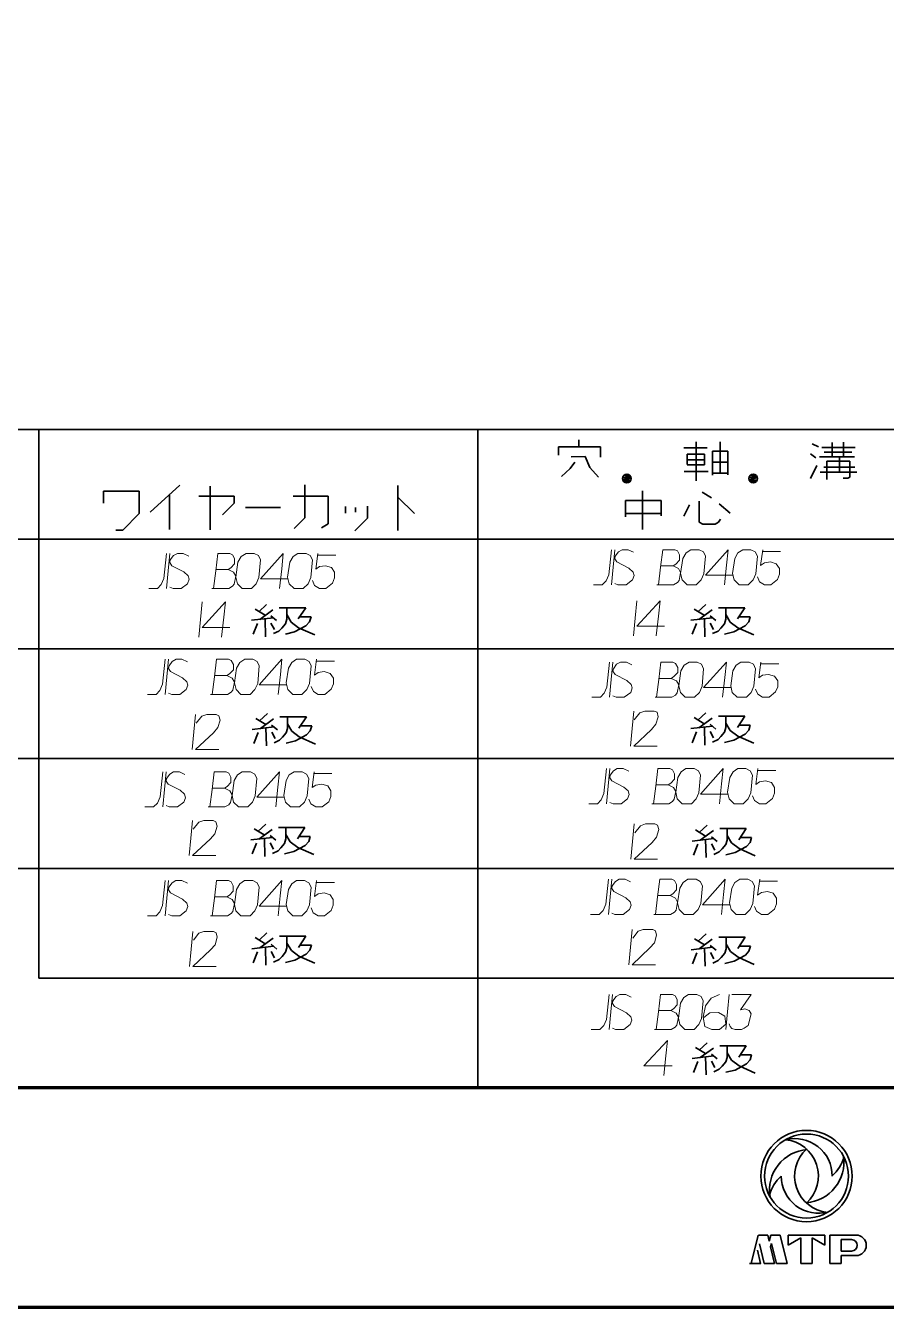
# Model space of a CAD drawing. Header units: millimetres. Extents: x 1333 to 104182, y -62926 to -5704.
# Drawn here: x 51146.8 to 51225.2, y -62915.6 to -62798.8 of the extents above; entities that cross this region are included whole.
import ezdxf

# ---------------------------------------------------------------- set-up
doc = ezdxf.new("R2010")
doc.units = ezdxf.units.MM
doc.header["$LTSCALE"] = 0.5
doc.layers.add('11', color=3, linetype='Continuous')

# ---------------------------------------------------------------- blocks, each defined once
blk = doc.blocks.new('A$C32A078D3')
at = {"color": 1, "lineweight": 35, "ltscale": 0.033501}
for p, q in [((-157.555, 1.995), (-157.229, 3.294)), ((-155.911, 1.995), (-156.237, 3.294))]:
    blk.add_line(p, q, dxfattribs=at)
at = {"color": 1, "lineweight": 35, "ltscale": 0.010399}
blk.add_line((-157.215, 3.294), (-156.799, 3.294), dxfattribs=at)
at = {"color": 1, "lineweight": 35, "ltscale": 0.007084}
blk.add_line((-156.799, 3.294), (-156.733, 3.019), dxfattribs=at)
at = {"color": 1, "lineweight": 35, "ltscale": 0.007197}
blk.add_line((-156.65, 3.294), (-156.733, 3.019), dxfattribs=at)
at = {"color": 1, "lineweight": 35, "ltscale": 0.010326}
blk.add_line((-156.237, 3.294), (-156.65, 3.294), dxfattribs=at)
at = {"color": 1, "lineweight": 35, "ltscale": 0.041595}
blk.add_line((-155.863, 3.294), (-154.199, 3.294), dxfattribs=at)
at = {"color": 1, "lineweight": 35, "ltscale": 0.011698}
for p, q in [((-155.863, 3.294), (-155.863, 2.827)), ((-154.199, 3.294), (-154.199, 2.827))]:
    blk.add_line(p, q, dxfattribs=at)
at = {"color": 1, "lineweight": 35, "ltscale": 0.016609}
for p, q in [((-155.863, 2.827), (-155.291, 3.165)), ((-154.199, 2.827), (-154.771, 3.165))]:
    blk.add_line(p, q, dxfattribs=at)
at = {"color": 1, "lineweight": 35, "ltscale": 0.029246}
for p, q in [((-155.291, 1.995), (-155.291, 3.165)), ((-154.771, 1.995), (-154.771, 3.165))]:
    blk.add_line(p, q, dxfattribs=at)
at = {"color": 1, "lineweight": 35, "ltscale": 0.029897}
blk.add_line((-153.974, 3.294), (-152.778, 3.294), dxfattribs=at)
at = {"color": 1, "lineweight": 35, "ltscale": 0.032496}
blk.add_line((-153.974, 1.995), (-153.974, 3.294), dxfattribs=at)
at = {"color": 1, "lineweight": 35, "ltscale": 0.011917}
for p, q in [((-153.454, 3.087), (-152.977, 3.087)), ((-153.454, 2.567), (-152.977, 2.567))]:
    blk.add_line(p, q, dxfattribs=at)
at = {"color": 1, "lineweight": 35, "ltscale": 0.012998}
blk.add_line((-153.454, 2.567), (-153.454, 3.087), dxfattribs=at)
at = {"color": 1, "lineweight": 35, "ltscale": 0.015572}
blk.add_line((-157.268, 2.602), (-157.128, 1.995), dxfattribs=at)
at = {"color": 1, "lineweight": 35, "ltscale": 0.02333}
blk.add_line((-157.173, 2.902), (-156.955, 1.995), dxfattribs=at)
at = {"color": 1, "lineweight": 35, "ltscale": 0.003944}
blk.add_line((-156.629, 2.913), (-156.671, 2.761), dxfattribs=at)
at = {"color": 1, "lineweight": 35, "ltscale": 0.019706}
blk.add_line((-156.671, 2.761), (-156.487, 1.995), dxfattribs=at)
at = {"color": 1, "lineweight": 35, "ltscale": 0.023684}
blk.add_line((-156.396, 1.995), (-156.629, 2.913), dxfattribs=at)
at = {"color": 1, "lineweight": 35, "ltscale": 0.016898}
blk.add_line((-153.454, 2.359), (-152.778, 2.359), dxfattribs=at)
at = {"color": 1, "lineweight": 35, "ltscale": 0.009099}
blk.add_line((-153.454, 1.995), (-153.454, 2.359), dxfattribs=at)
at = {"color": 1, "lineweight": 35, "ltscale": 0.012999}
for p, q in [((-157.631, 1.995), (-157.111, 1.995)), ((-153.454, 1.995), (-153.974, 1.995))]:
    blk.add_line(p, q, dxfattribs=at)
at = {"color": 1, "lineweight": 35, "ltscale": 0.011699}
blk.add_line((-156.487, 1.995), (-156.955, 1.995), dxfattribs=at)
at = {"color": 1, "lineweight": 35, "ltscale": 0.012134}
blk.add_line((-155.911, 1.995), (-156.396, 1.995), dxfattribs=at)
at = {"color": 1, "lineweight": 35, "ltscale": 0.012997}
blk.add_line((-155.291, 1.995), (-154.771, 1.995), dxfattribs=at)
at = {"color": 1, "lineweight": 35}
for radius in [2.08, 1.913]:
    blk.add_circle((-155.031, 5.982), radius, dxfattribs=at)
for centre, radius, start, end in [((-156.154, 5.982), 1.664, 312.45416, 84.3408), ((-155.572, 5.982), 1.711, 0, 103.78185), ((-154.865, 5.338), 1.854, 94.36179, 189.36853), ((-153.908, 5.982), 1.664, 132.45416, 264.34081), ((-155.198, 6.627), 1.874, 274.9268, 7.67804), ((-155.031, 7.313), 1.763, 311.58279, 344.9375), ((-155.031, 4.651), 1.755, 131.05182, 165.23143), ((-154.491, 5.982), 1.693, 180.00001, 285.87746), ((-152.977, 2.827), 0.26, 270, 90), ((-152.778, 2.827), 0.468, 270, 90)]:
    blk.add_arc(centre, radius, start, end, dxfattribs=at)

msp = doc.modelspace()

# ---------------------------------------------------------------- linework, layer by layer
at = {"color": 7, "lineweight": 35}
for p, q in [((50987.971, -62835.561), (51228.328, -62835.561)), ((51147.971, -62835.561), (51147.971, -62875.561)), ((51187.971, -62835.561), (51187.971, -62885.561)), ((50987.971, -62845.561), (51227.971, -62845.561)), ((51067.971, -62855.561), (51227.971, -62855.561)), ((51227.971, -62865.561), (51107.971, -62865.561)), ((51107.971, -62875.561), (51147.971, -62875.561)), ((51147.971, -62875.561), (51227.971, -62875.561)), ((51147.971, -62885.561), (51187.971, -62885.561)), ((51187.971, -62885.561), (51227.971, -62885.561)), ((51507.971, -62895.561), (50987.971, -62895.561))]:
    msp.add_line(p, q, dxfattribs=at)
at = {"color": 7, "lineweight": 35, "ltscale": 0.047644}
msp.add_line((51195.317, -62837.168), (51199.129, -62837.168), dxfattribs=at)
at = {"color": 7, "lineweight": 35, "ltscale": 0.009323}
msp.add_line((51195.317, -62837.914), (51195.317, -62837.168), dxfattribs=at)
at = {"color": 7, "lineweight": 35, "ltscale": 0.008194}
msp.add_line((51197.167, -62836.512), (51197.167, -62837.168), dxfattribs=at)
at = {"color": 7, "lineweight": 35, "ltscale": 0.011584}
msp.add_line((51199.129, -62837.168), (51199.129, -62838.095), dxfattribs=at)
at = {"color": 7, "lineweight": 35, "ltscale": 0.026721}
msp.add_line((51206.727, -62837.236), (51208.865, -62837.236), dxfattribs=at)
at = {"color": 7, "lineweight": 35, "ltscale": 0.044495}
msp.add_line((51207.855, -62836.704), (51207.855, -62840.264), dxfattribs=at)
at = {"color": 7, "lineweight": 35, "ltscale": 0.017505}
for p, q in [((51209.344, -62837.561), (51210.744, -62837.561)), ((51209.344, -62838.543), (51210.744, -62838.543)), ((51209.344, -62839.562), (51210.744, -62839.562))]:
    msp.add_line(p, q, dxfattribs=at)
at = {"color": 7, "lineweight": 35, "ltscale": 0.027048}
msp.add_line((51209.344, -62839.725), (51209.344, -62837.561), dxfattribs=at)
at = {"color": 7, "lineweight": 35, "ltscale": 0.035538}
msp.add_line((51210.036, -62836.712), (51210.036, -62839.555), dxfattribs=at)
at = {"color": 7, "lineweight": 35, "ltscale": 0.026678}
msp.add_line((51210.744, -62837.561), (51210.744, -62839.695), dxfattribs=at)
at = {"color": 7, "lineweight": 35, "ltscale": 0.007961}
msp.add_line((51218.429, -62836.889), (51219.012, -62837.148), dxfattribs=at)
at = {"color": 7, "lineweight": 35, "ltscale": 0.038135}
msp.add_line((51219.299, -62837.214), (51222.349, -62837.214), dxfattribs=at)
at = {"color": 7, "lineweight": 35, "ltscale": 0.016248}
msp.add_line((51220.242, -62836.756), (51220.242, -62838.056), dxfattribs=at)
at = {"color": 7, "lineweight": 35, "ltscale": 0.016525}
msp.add_line((51221.266, -62836.734), (51221.266, -62838.056), dxfattribs=at)
at = {"color": 7, "lineweight": 35, "ltscale": 0.009085}
msp.add_line((51196.805, -62838.547), (51196.378, -62839.134), dxfattribs=at)
at = {"color": 7, "lineweight": 35, "ltscale": 0.016067}
msp.add_line((51196.468, -62838.072), (51197.753, -62838.049), dxfattribs=at)
at = {"color": 7, "lineweight": 35, "ltscale": 0.01343}
msp.add_line((51197.753, -62838.049), (51198.159, -62839.044), dxfattribs=at)
at = {"color": 7, "lineweight": 35, "ltscale": 0.020081}
for p, q in [((51207.022, -62837.812), (51208.629, -62837.812)), ((51207.022, -62838.329), (51208.629, -62838.329)), ((51208.629, -62838.787), (51207.022, -62838.787))]:
    msp.add_line(p, q, dxfattribs=at)
at = {"color": 7, "lineweight": 35, "ltscale": 0.011816}
msp.add_line((51207.022, -62838.757), (51207.022, -62837.812), dxfattribs=at)
at = {"color": 7, "lineweight": 35, "ltscale": 0.012186}
msp.add_line((51208.629, -62837.812), (51208.629, -62838.787), dxfattribs=at)
at = {"color": 7, "lineweight": 35, "ltscale": 0.007469}
msp.add_line((51218.274, -62837.805), (51218.761, -62838.152), dxfattribs=at)
at = {"color": 7, "lineweight": 35, "ltscale": 0.03988}
msp.add_line((51219.085, -62838.056), (51222.275, -62838.056), dxfattribs=at)
at = {"color": 7, "lineweight": 35, "ltscale": 0.031494}
msp.add_line((51219.527, -62837.635), (51222.047, -62837.635), dxfattribs=at)
at = {"color": 7, "lineweight": 35, "ltscale": 0.02616}
msp.add_line((51219.77, -62838.455), (51221.863, -62838.455), dxfattribs=at)
at = {"color": 7, "lineweight": 35, "ltscale": 0.02077}
msp.add_line((51219.77, -62840.116), (51219.77, -62838.455), dxfattribs=at)
at = {"color": 7, "lineweight": 35, "ltscale": 0.017722}
msp.add_line((51220.905, -62838.056), (51220.905, -62839.474), dxfattribs=at)
at = {"color": 7, "lineweight": 35, "ltscale": 0.018094}
msp.add_line((51221.863, -62838.455), (51221.863, -62839.902), dxfattribs=at)
at = {"color": 7, "lineweight": 35, "ltscale": 0.01339}
msp.add_line((51196.378, -62839.134), (51195.588, -62839.858), dxfattribs=at)
at = {"color": 7, "lineweight": 35, "ltscale": 0.014779}
msp.add_line((51198.159, -62839.044), (51198.971, -62839.903), dxfattribs=at)
at = {"color": 7, "lineweight": 35, "ltscale": 0.008787}
msp.add_line((51201.257, -62839.757), (51201.927, -62839.97), dxfattribs=at)
at = {"color": 7, "lineweight": 35, "ltscale": 0.007298}
msp.add_line((51201.84, -62839.788), (51201.257, -62839.757), dxfattribs=at)
at = {"color": 7, "lineweight": 35, "ltscale": 0.004215}
for p, q in [((51201.534, -62839.646), (51201.84, -62839.788)), ((51213.058, -62839.634), (51213.364, -62839.777))]:
    msp.add_line(p, q, dxfattribs=at)
at = {"color": 7, "lineweight": 35, "ltscale": 0.027539}
msp.add_line((51206.75, -62839.407), (51208.953, -62839.407), dxfattribs=at)
at = {"color": 7, "lineweight": 35, "ltscale": 0.009827}
for p, q in [((51212.665, -62839.959), (51213.451, -62839.958)), ((51213.451, -62839.958), (51212.665, -62839.959)), ((51201.14, -62839.97), (51201.927, -62839.97)), ((51201.927, -62839.97), (51201.14, -62839.97))]:
    msp.add_line(p, q, dxfattribs=at)
at = {"color": 7, "lineweight": 35, "ltscale": 0.009973}
for p, q in [((51213.451, -62839.958), (51212.682, -62840.172)), ((51201.927, -62839.97), (51201.158, -62840.184))]:
    msp.add_line(p, q, dxfattribs=at)
at = {"color": 7, "lineweight": 35, "ltscale": 0.008776}
msp.add_line((51212.782, -62839.745), (51213.451, -62839.958), dxfattribs=at)
at = {"color": 7, "lineweight": 35, "ltscale": 0.007286}
msp.add_line((51213.364, -62839.777), (51212.782, -62839.745), dxfattribs=at)
at = {"color": 7, "lineweight": 35, "ltscale": 0.016422}
msp.add_line((51218.282, -62840.028), (51218.856, -62838.846), dxfattribs=at)
at = {"color": 7, "lineweight": 35, "ltscale": 0.041724}
msp.add_line((51219.166, -62839.474), (51222.504, -62839.474), dxfattribs=at)
at = {"color": 7, "lineweight": 35, "ltscale": 0.034998}
msp.add_line((51219.498, -62839.001), (51222.298, -62839.001), dxfattribs=at)
at = {"color": 7, "lineweight": 35, "ltscale": 0.002874}
msp.add_line((51221.863, -62839.902), (51221.664, -62840.017), dxfattribs=at)
at = {"color": 7, "lineweight": 35, "ltscale": 0.045755}
msp.add_line((51158.114, -62843.121), (51160.821, -62840.658), dxfattribs=at)
at = {"color": 7, "lineweight": 35, "ltscale": 0.050012}
msp.add_line((51163.572, -62840.725), (51163.572, -62844.726), dxfattribs=at)
at = {"color": 7, "lineweight": 35, "ltscale": 0.037579}
msp.add_line((51172.211, -62840.612), (51172.211, -62843.619), dxfattribs=at)
at = {"color": 7, "lineweight": 35, "ltscale": 0.051141}
msp.add_line((51180.691, -62840.68), (51180.691, -62844.772), dxfattribs=at)
at = {"color": 7, "lineweight": 35, "ltscale": 0.009339}
for p, q in [((51201.158, -62840.184), (51201.905, -62840.195)), ((51212.682, -62840.172), (51213.429, -62840.183))]:
    msp.add_line(p, q, dxfattribs=at)
at = {"color": 7, "lineweight": 35, "ltscale": 0.008292}
msp.add_line((51201.905, -62840.195), (51201.257, -62840.335), dxfattribs=at)
at = {"color": 7, "lineweight": 35, "ltscale": 0.006446}
for p, q in [((51201.257, -62840.335), (51201.771, -62840.368)), ((51212.781, -62840.323), (51213.296, -62840.356))]:
    msp.add_line(p, q, dxfattribs=at)
at = {"color": 7, "lineweight": 35, "ltscale": 0.008293}
for p, q in [((51213.429, -62840.183), (51212.781, -62840.323)), ((51169.186, -62863.152), (51169.499, -62863.738)), ((51209.13, -62863.087), (51209.442, -62863.672)), ((51209.249, -62873.325), (51209.561, -62873.911)), ((51169.142, -62883.134), (51169.455, -62883.719)), ((51209.153, -62883.23), (51209.466, -62883.815)), ((51209.249, -62893.134), (51209.561, -62893.72))]:
    msp.add_line(p, q, dxfattribs=at)
at = {"color": 7, "lineweight": 35, "ltscale": 0.005164}
msp.add_line((51221.664, -62840.017), (51221.251, -62840.017), dxfattribs=at)
at = {"color": 7, "lineweight": 35, "ltscale": 0.040674}
msp.add_line((51153.868, -62841.2), (51157.122, -62841.2), dxfattribs=at)
at = {"color": 7, "lineweight": 35, "ltscale": 0.013446}
msp.add_line((51153.868, -62842.276), (51153.868, -62841.2), dxfattribs=at)
at = {"color": 7, "lineweight": 35, "ltscale": 0.02543}
msp.add_line((51157.122, -62841.2), (51157.122, -62843.234), dxfattribs=at)
at = {"color": 7, "lineweight": 35, "ltscale": 0.0397}
msp.add_line((51159.889, -62841.505), (51159.889, -62844.681), dxfattribs=at)
at = {"color": 7, "lineweight": 35, "ltscale": 0.040039}
for p, q in [((51162.557, -62841.652), (51165.761, -62841.652)), ((51166.798, -62842.692), (51170.001, -62842.692))]:
    msp.add_line(p, q, dxfattribs=at)
at = {"color": 7, "lineweight": 35, "ltscale": 0.018567}
msp.add_line((51165.761, -62842.285), (51164.71, -62843.335), dxfattribs=at)
at = {"color": 7, "lineweight": 35, "ltscale": 0.007913}
msp.add_line((51165.761, -62841.652), (51165.761, -62842.285), dxfattribs=at)
at = {"color": 7, "lineweight": 35, "ltscale": 0.039746}
msp.add_line((51171.151, -62841.652), (51174.331, -62841.652), dxfattribs=at)
at = {"color": 7, "lineweight": 35, "ltscale": 0.031647}
msp.add_line((51174.331, -62841.652), (51174.331, -62844.184), dxfattribs=at)
at = {"color": 7, "lineweight": 35, "ltscale": 0.026344}
msp.add_line((51180.691, -62841.743), (51182.181, -62843.233), dxfattribs=at)
at = {"color": 7, "lineweight": 35, "ltscale": 0.040601}
for p, q in [((51201.429, -62842.05), (51204.678, -62842.05)), ((51201.429, -62843.239), (51204.678, -62843.239))]:
    msp.add_line(p, q, dxfattribs=at)
at = {"color": 7, "lineweight": 35, "ltscale": 0.018365}
msp.add_line((51201.429, -62843.52), (51201.429, -62842.05), dxfattribs=at)
at = {"color": 7, "lineweight": 35, "ltscale": 0.043878}
msp.add_line((51202.969, -62841.167), (51202.969, -62844.677), dxfattribs=at)
at = {"color": 7, "lineweight": 35, "ltscale": 0.017517}
msp.add_line((51204.678, -62842.05), (51204.678, -62843.452), dxfattribs=at)
at = {"color": 7, "lineweight": 35, "ltscale": 0.02406}
msp.add_line((51208.143, -62842.095), (51208.143, -62844.02), dxfattribs=at)
at = {"color": 7, "lineweight": 35, "ltscale": 0.012576}
msp.add_line((51208.415, -62841.269), (51209.262, -62841.812), dxfattribs=at)
at = {"color": 7, "lineweight": 35, "ltscale": 0.026549}
msp.add_line((51157.122, -62843.234), (51155.62, -62844.736), dxfattribs=at)
at = {"color": 7, "lineweight": 35, "ltscale": 0.007629}
msp.add_line((51175.91, -62842.602), (51175.91, -62843.212), dxfattribs=at)
at = {"color": 7, "lineweight": 35, "ltscale": 0.005237}
msp.add_line((51176.831, -62842.68), (51176.831, -62843.099), dxfattribs=at)
at = {"color": 7, "lineweight": 35, "ltscale": 0.013846}
msp.add_line((51177.917, -62842.557), (51177.917, -62843.664), dxfattribs=at)
at = {"color": 7, "lineweight": 35, "ltscale": 0.014554}
msp.add_line((51207.262, -62842.435), (51206.72, -62843.465), dxfattribs=at)
at = {"color": 7, "lineweight": 35, "ltscale": 0.016273}
msp.add_line((51209.939, -62842.356), (51210.945, -62843.182), dxfattribs=at)
at = {"color": 7, "lineweight": 35, "ltscale": 0.017365}
msp.add_line((51172.211, -62843.619), (51171.228, -62844.601), dxfattribs=at)
at = {"color": 7, "lineweight": 35, "ltscale": 0.008783}
msp.add_line((51174.331, -62844.184), (51173.722, -62844.536), dxfattribs=at)
at = {"color": 7, "lineweight": 35, "ltscale": 0.020353}
msp.add_line((51177.917, -62843.664), (51176.765, -62844.816), dxfattribs=at)
at = {"color": 7, "lineweight": 35, "ltscale": 0.004455}
msp.add_line((51208.143, -62844.02), (51208.452, -62844.198), dxfattribs=at)
at = {"color": 7, "lineweight": 35, "ltscale": 0.014355}
msp.add_line((51208.452, -62844.198), (51209.6, -62844.198), dxfattribs=at)
at = {"color": 7, "lineweight": 35, "ltscale": 0.004297}
msp.add_line((51209.6, -62844.198), (51209.898, -62844.027), dxfattribs=at)
at = {"color": 7, "lineweight": 35, "ltscale": 0.004257}
msp.add_line((51209.898, -62844.027), (51210.068, -62843.732), dxfattribs=at)
at = {"color": 7, "lineweight": 35, "ltscale": 0.008008}
msp.add_line((51155.62, -62844.736), (51154.979, -62844.736), dxfattribs=at)
at = {"color": 7, "lineweight": 35, "ltscale": 0.012234}
for p, q in [((51168.727, -62851.521), (51168.012, -62852.188)), ((51208.735, -62851.521), (51208.019, -62852.188)), ((51208.735, -62861.398), (51208.019, -62862.066)), ((51168.652, -62871.54), (51167.936, -62872.207)), ((51168.748, -62881.444), (51168.032, -62882.112)), ((51208.759, -62881.541), (51208.043, -62882.208))]:
    msp.add_line(p, q, dxfattribs=at)
at = {"color": 7, "lineweight": 35, "ltscale": 0.024936}
for p, q in [((51167.353, -62852.954), (51169.336, -62852.732)), ((51167.278, -62872.974), (51169.261, -62872.751))]:
    msp.add_line(p, q, dxfattribs=at)
at = {"color": 7, "lineweight": 35, "ltscale": 0.013339}
for p, q in [((51167.666, -62851.949), (51168.579, -62852.501)), ((51167.591, -62871.968), (51168.504, -62872.521))]:
    msp.add_line(p, q, dxfattribs=at)
at = {"color": 7, "lineweight": 35, "ltscale": 0.018495}
for p, q in [((51169.294, -62852.007), (51168.094, -62852.872)), ((51209.303, -62852.007), (51208.102, -62852.872)), ((51169.359, -62861.949), (51168.159, -62862.815)), ((51209.303, -62861.884), (51208.102, -62862.749)), ((51209.326, -62882.027), (51208.126, -62882.892)), ((51209.422, -62891.931), (51208.221, -62892.797))]:
    msp.add_line(p, q, dxfattribs=at)
at = {"color": 7, "lineweight": 35, "ltscale": 0.008484}
for p, q in [((51169.113, -62852.559), (51169.639, -62852.987)), ((51169.179, -62862.502), (51169.705, -62862.93)), ((51169.038, -62872.578), (51169.564, -62873.007)), ((51209.241, -62872.674), (51209.767, -62873.103)), ((51169.135, -62882.483), (51169.661, -62882.911))]:
    msp.add_line(p, q, dxfattribs=at)
at = {"color": 7, "lineweight": 35, "ltscale": 0.030115}
for p, q in [((51169.878, -62851.817), (51172.287, -62851.817)), ((51209.887, -62851.817), (51212.296, -62851.817)), ((51169.943, -62861.76), (51172.352, -62861.76)), ((51209.887, -62861.695), (51212.296, -62861.695)), ((51169.803, -62871.837), (51172.212, -62871.837)), ((51210.006, -62871.933), (51212.415, -62871.933)), ((51169.899, -62881.741), (51172.308, -62881.741)), ((51209.91, -62881.837), (51212.319, -62881.837)), ((51210.006, -62891.742), (51212.415, -62891.742))]:
    msp.add_line(p, q, dxfattribs=at)
at = {"color": 7, "lineweight": 35, "ltscale": 0.013083}
for p, q in [((51170.553, -62851.817), (51170.553, -62852.864)), ((51210.56, -62851.817), (51210.56, -62852.864)), ((51170.617, -62861.76), (51170.617, -62862.807)), ((51210.56, -62861.695), (51210.56, -62862.741)), ((51170.477, -62871.837), (51170.477, -62872.883)), ((51210.679, -62871.933), (51210.679, -62872.979)), ((51170.573, -62881.741), (51170.573, -62882.788)), ((51210.584, -62881.837), (51210.584, -62882.884)), ((51210.679, -62891.742), (51210.679, -62892.788))]:
    msp.add_line(p, q, dxfattribs=at)
at = {"color": 7, "lineweight": 35, "ltscale": 0.009831}
for p, q in [((51170.553, -62852.444), (51170.955, -62853.12)), ((51170.477, -62872.463), (51170.88, -62873.139))]:
    msp.add_line(p, q, dxfattribs=at)
at = {"color": 7, "lineweight": 35, "ltscale": 0.015362}
for p, q in [((51172.287, -62851.817), (51171.604, -62852.839)), ((51212.296, -62851.817), (51211.613, -62852.839)), ((51212.415, -62871.933), (51211.732, -62872.955)), ((51212.415, -62891.742), (51211.732, -62892.764))]:
    msp.add_line(p, q, dxfattribs=at)
at = {"color": 7, "lineweight": 35, "ltscale": 0.013049}
for p, q in [((51171.737, -62852.642), (51172.781, -62852.642)), ((51211.745, -62852.642), (51212.789, -62852.642)), ((51171.802, -62862.584), (51172.846, -62862.584)), ((51211.745, -62862.519), (51212.789, -62862.519)), ((51171.662, -62872.661), (51172.706, -62872.661)), ((51211.864, -62872.757), (51212.908, -62872.757)), ((51171.758, -62882.565), (51172.802, -62882.565)), ((51211.768, -62882.662), (51212.812, -62882.662)), ((51211.864, -62892.566), (51212.908, -62892.566))]:
    msp.add_line(p, q, dxfattribs=at)
at = {"color": 7, "lineweight": 35, "ltscale": 0.005862}
for p, q in [((51172.781, -62852.642), (51172.633, -62853.087)), ((51212.789, -62852.642), (51212.64, -62853.087)), ((51212.789, -62862.519), (51212.64, -62862.964)), ((51172.802, -62882.565), (51172.653, -62883.01)), ((51212.812, -62882.662), (51212.664, -62883.106))]:
    msp.add_line(p, q, dxfattribs=at)
at = {"color": 7, "lineweight": 35, "ltscale": 0.024924}
for p, q in [((51207.362, -62852.954), (51209.344, -62852.732)), ((51167.419, -62862.897), (51169.4, -62862.675)), ((51207.362, -62862.832), (51209.344, -62862.609)), ((51207.481, -62873.07), (51209.463, -62872.848)), ((51167.375, -62882.878), (51169.356, -62882.656)), ((51207.386, -62882.974), (51209.367, -62882.752)), ((51207.481, -62892.879), (51209.463, -62892.656))]:
    msp.add_line(p, q, dxfattribs=at)
at = {"color": 7, "lineweight": 35, "ltscale": 0.013328}
for p, q in [((51207.675, -62851.949), (51208.587, -62852.501)), ((51207.794, -62872.065), (51208.706, -62872.617))]:
    msp.add_line(p, q, dxfattribs=at)
at = {"color": 7, "lineweight": 35, "ltscale": 0.008474}
for p, q in [((51209.122, -62852.559), (51209.647, -62852.987)), ((51209.122, -62862.436), (51209.647, -62862.865)), ((51209.145, -62882.579), (51209.671, -62883.007))]:
    msp.add_line(p, q, dxfattribs=at)
at = {"color": 7, "lineweight": 35, "ltscale": 0.009837}
for p, q in [((51210.56, -62852.444), (51210.964, -62853.12)), ((51170.617, -62862.386), (51171.02, -62863.062)), ((51210.56, -62862.321), (51210.964, -62862.997)), ((51210.679, -62872.559), (51211.083, -62873.235)), ((51170.573, -62882.367), (51170.976, -62883.043)), ((51210.584, -62882.464), (51210.987, -62883.139)), ((51210.679, -62892.368), (51211.083, -62893.044))]:
    msp.add_line(p, q, dxfattribs=at)
at = {"color": 7, "lineweight": 35, "ltscale": 0.013404}
for p, q in [((51167.88, -62853.235), (51167.485, -62854.232)), ((51207.888, -62853.235), (51207.493, -62854.232)), ((51167.945, -62863.177), (51167.551, -62864.174)), ((51207.888, -62863.112), (51207.493, -62864.109)), ((51167.804, -62873.254), (51167.41, -62874.251)), ((51208.008, -62873.35), (51207.613, -62874.347))]:
    msp.add_line(p, q, dxfattribs=at)
at = {"color": 7, "lineweight": 35, "ltscale": 0.020496}
for p, q in [((51168.595, -62852.815), (51168.637, -62854.454)), ((51208.602, -62852.815), (51208.644, -62854.454)), ((51208.602, -62862.693), (51208.644, -62864.332)), ((51168.519, -62872.835), (51168.561, -62874.474)), ((51168.615, -62882.739), (51168.657, -62884.378)), ((51208.626, -62882.835), (51208.668, -62884.474))]:
    msp.add_line(p, q, dxfattribs=at)
at = {"color": 7, "lineweight": 35, "ltscale": 0.00829}
for p, q in [((51169.122, -62853.21), (51169.434, -62853.795)), ((51209.13, -62853.21), (51209.442, -62853.795)), ((51169.047, -62873.229), (51169.359, -62873.814))]:
    msp.add_line(p, q, dxfattribs=at)
at = {"color": 7, "lineweight": 35, "ltscale": 0.00685}
for p, q in [((51169.837, -62853.935), (51169.344, -62854.174)), ((51209.845, -62853.935), (51209.351, -62854.174)), ((51169.902, -62863.878), (51169.409, -62864.117)), ((51209.845, -62863.813), (51209.351, -62864.052)), ((51169.762, -62873.954), (51169.268, -62874.193)), ((51209.965, -62874.051), (51209.471, -62874.29)), ((51209.965, -62893.859), (51209.471, -62894.099))]:
    msp.add_line(p, q, dxfattribs=at)
at = {"color": 7, "lineweight": 35, "ltscale": 0.004731}
for p, q in [((51170.108, -62853.672), (51169.837, -62853.935)), ((51210.116, -62853.672), (51209.845, -62853.935)), ((51170.174, -62863.614), (51169.902, -62863.878)), ((51210.116, -62863.549), (51209.845, -62863.813)), ((51170.033, -62873.691), (51169.762, -62873.954)), ((51210.236, -62873.787), (51209.965, -62874.051)), ((51210.236, -62893.596), (51209.965, -62893.859))]:
    msp.add_line(p, q, dxfattribs=at)
at = {"color": 7, "lineweight": 35, "ltscale": 0.006362}
for p, q in [((51170.429, -62853.276), (51170.108, -62853.672)), ((51210.556, -62873.391), (51210.236, -62873.787)), ((51210.556, -62893.2), (51210.236, -62893.596))]:
    msp.add_line(p, q, dxfattribs=at)
at = {"color": 7, "lineweight": 35, "ltscale": 0.00538}
msp.add_line((51170.553, -62852.864), (51170.429, -62853.276), dxfattribs=at)
at = {"color": 7, "lineweight": 35, "ltscale": 0.010657}
for p, q in [((51170.955, -62853.12), (51171.638, -62853.63)), ((51211.083, -62893.044), (51211.765, -62893.555))]:
    msp.add_line(p, q, dxfattribs=at)
at = {"color": 7, "lineweight": 35, "ltscale": 0.014628}
for p, q in [((51172.304, -62853.449), (51171.276, -62854.009)), ((51212.311, -62853.449), (51211.284, -62854.009))]:
    msp.add_line(p, q, dxfattribs=at)
at = {"color": 7, "lineweight": 35, "ltscale": 0.020158}
for p, q in [((51171.638, -62853.63), (51173.109, -62854.29)), ((51211.765, -62893.555), (51213.237, -62894.214))]:
    msp.add_line(p, q, dxfattribs=at)
at = {"color": 7, "lineweight": 35, "ltscale": 0.006121}
for p, q in [((51172.633, -62853.087), (51172.304, -62853.449)), ((51212.64, -62853.087), (51212.311, -62853.449)), ((51172.698, -62863.029), (51172.369, -62863.391)), ((51212.64, -62862.964), (51212.311, -62863.326)), ((51172.557, -62873.106), (51172.228, -62873.468)), ((51212.761, -62873.202), (51212.431, -62873.564)), ((51212.761, -62893.011), (51212.431, -62893.373))]:
    msp.add_line(p, q, dxfattribs=at)
at = {"color": 7, "lineweight": 35, "ltscale": 0.00637}
for p, q in [((51210.437, -62853.276), (51210.116, -62853.672)), ((51170.354, -62873.295), (51170.033, -62873.691)), ((51210.461, -62883.296), (51210.139, -62883.691))]:
    msp.add_line(p, q, dxfattribs=at)
at = {"color": 7, "lineweight": 35, "ltscale": 0.005376}
for p, q in [((51210.56, -62852.864), (51210.437, -62853.276)), ((51170.477, -62872.883), (51170.354, -62873.295)), ((51210.679, -62872.979), (51210.556, -62873.391)), ((51210.679, -62892.788), (51210.556, -62893.2))]:
    msp.add_line(p, q, dxfattribs=at)
at = {"color": 7, "lineweight": 35, "ltscale": 0.010647}
msp.add_line((51210.964, -62853.12), (51211.645, -62853.63), dxfattribs=at)
at = {"color": 7, "lineweight": 35, "ltscale": 0.020169}
msp.add_line((51211.645, -62853.63), (51213.118, -62854.29), dxfattribs=at)
at = {"color": 7, "lineweight": 35, "ltscale": 0.010798}
for p, q in [((51171.276, -62854.009), (51170.437, -62854.215)), ((51211.284, -62854.009), (51210.445, -62854.215)), ((51171.201, -62874.029), (51170.362, -62874.235)), ((51211.307, -62884.029), (51210.469, -62884.235))]:
    msp.add_line(p, q, dxfattribs=at)
at = {"color": 7, "lineweight": 35, "ltscale": 0.013337}
msp.add_line((51167.731, -62861.892), (51168.644, -62862.444), dxfattribs=at)
at = {"color": 7, "lineweight": 35, "ltscale": 0.012225}
for p, q in [((51168.792, -62861.463), (51168.077, -62862.131)), ((51208.854, -62871.636), (51208.139, -62872.304)), ((51208.854, -62891.445), (51208.139, -62892.112))]:
    msp.add_line(p, q, dxfattribs=at)
at = {"color": 7, "lineweight": 35, "ltscale": 0.01536}
for p, q in [((51172.352, -62861.76), (51171.67, -62862.782)), ((51212.296, -62861.695), (51211.613, -62862.716)), ((51172.308, -62881.741), (51171.626, -62882.763)), ((51212.319, -62881.837), (51211.637, -62882.859))]:
    msp.add_line(p, q, dxfattribs=at)
at = {"color": 7, "lineweight": 35, "ltscale": 0.013327}
for p, q in [((51207.675, -62861.827), (51208.587, -62862.379)), ((51167.687, -62881.873), (51168.599, -62882.425)), ((51207.698, -62881.969), (51208.61, -62882.521)), ((51207.794, -62891.874), (51208.706, -62892.426))]:
    msp.add_line(p, q, dxfattribs=at)
at = {"color": 7, "lineweight": 35, "ltscale": 0.020497}
for p, q in [((51168.659, -62862.758), (51168.702, -62864.397)), ((51208.721, -62872.931), (51208.764, -62874.57)), ((51208.721, -62892.74), (51208.764, -62894.379))]:
    msp.add_line(p, q, dxfattribs=at)
at = {"color": 7, "lineweight": 35, "ltscale": 0.006364}
msp.add_line((51170.494, -62863.218), (51170.174, -62863.614), dxfattribs=at)
at = {"color": 7, "lineweight": 35, "ltscale": 0.005373}
for p, q in [((51170.617, -62862.807), (51170.494, -62863.218)), ((51210.56, -62862.741), (51210.437, -62863.153)), ((51170.573, -62882.788), (51170.45, -62883.2)), ((51210.584, -62882.884), (51210.461, -62883.296))]:
    msp.add_line(p, q, dxfattribs=at)
at = {"color": 7, "lineweight": 35, "ltscale": 0.010659}
for p, q in [((51171.02, -62863.062), (51171.703, -62863.573)), ((51170.88, -62873.139), (51171.562, -62873.65)), ((51211.083, -62873.235), (51211.765, -62873.746)), ((51170.976, -62883.043), (51171.659, -62883.554)), ((51210.987, -62883.139), (51211.67, -62883.65))]:
    msp.add_line(p, q, dxfattribs=at)
at = {"color": 7, "lineweight": 35, "ltscale": 0.005858}
for p, q in [((51172.846, -62862.584), (51172.698, -62863.029)), ((51212.908, -62872.757), (51212.761, -62873.202)), ((51212.908, -62892.566), (51212.761, -62893.011))]:
    msp.add_line(p, q, dxfattribs=at)
at = {"color": 7, "lineweight": 35, "ltscale": 0.006372}
for p, q in [((51210.437, -62863.153), (51210.116, -62863.549)), ((51170.45, -62883.2), (51170.129, -62883.595))]:
    msp.add_line(p, q, dxfattribs=at)
at = {"color": 7, "lineweight": 35, "ltscale": 0.010649}
msp.add_line((51210.964, -62862.997), (51211.645, -62863.508), dxfattribs=at)
at = {"color": 7, "lineweight": 35, "ltscale": 0.010785}
msp.add_line((51171.341, -62863.952), (51170.503, -62864.158), dxfattribs=at)
at = {"color": 7, "lineweight": 35, "ltscale": 0.01464}
for p, q in [((51172.369, -62863.391), (51171.341, -62863.952)), ((51212.431, -62873.564), (51211.403, -62874.125)), ((51172.325, -62883.373), (51171.297, -62883.933))]:
    msp.add_line(p, q, dxfattribs=at)
at = {"color": 7, "lineweight": 35, "ltscale": 0.020157}
for p, q in [((51171.703, -62863.573), (51173.175, -62864.232)), ((51171.562, -62873.65), (51173.034, -62874.309)), ((51211.765, -62873.746), (51213.237, -62874.405)), ((51171.659, -62883.554), (51173.131, -62884.213)), ((51211.67, -62883.65), (51213.141, -62884.309))]:
    msp.add_line(p, q, dxfattribs=at)
at = {"color": 7, "lineweight": 35, "ltscale": 0.010797}
for p, q in [((51211.284, -62863.887), (51210.445, -62864.093)), ((51171.297, -62883.933), (51170.458, -62884.139))]:
    msp.add_line(p, q, dxfattribs=at)
at = {"color": 7, "lineweight": 35, "ltscale": 0.014629}
for p, q in [((51212.311, -62863.326), (51211.284, -62863.887)), ((51172.228, -62873.468), (51171.201, -62874.029))]:
    msp.add_line(p, q, dxfattribs=at)
at = {"color": 7, "lineweight": 35, "ltscale": 0.020168}
msp.add_line((51211.645, -62863.508), (51213.118, -62864.167), dxfattribs=at)
at = {"color": 7, "lineweight": 35, "ltscale": 0.018506}
msp.add_line((51169.22, -62872.026), (51168.018, -62872.891), dxfattribs=at)
at = {"color": 7, "lineweight": 35, "ltscale": 0.015355}
msp.add_line((51172.212, -62871.837), (51171.53, -62872.859), dxfattribs=at)
at = {"color": 7, "lineweight": 35, "ltscale": 0.018496}
msp.add_line((51209.422, -62872.122), (51208.221, -62872.988), dxfattribs=at)
at = {"color": 7, "lineweight": 35, "ltscale": 0.005859}
msp.add_line((51172.706, -62872.661), (51172.557, -62873.106), dxfattribs=at)
at = {"color": 7, "lineweight": 35, "ltscale": 0.010786}
for p, q in [((51211.403, -62874.125), (51210.565, -62874.331)), ((51211.403, -62893.934), (51210.565, -62894.14))]:
    msp.add_line(p, q, dxfattribs=at)
at = {"color": 7, "lineweight": 35, "ltscale": 0.125}
for p, q in [((51147.971, -62875.561), (51147.971, -62885.561)), ((51187.971, -62885.561), (51187.971, -62895.561))]:
    msp.add_line(p, q, dxfattribs=at)
at = {"color": 7, "lineweight": 35, "ltscale": 0.018504}
msp.add_line((51169.315, -62881.931), (51168.114, -62882.796), dxfattribs=at)
at = {"color": 7, "lineweight": 35, "ltscale": 0.013408}
msp.add_line((51167.901, -62883.159), (51167.506, -62884.156), dxfattribs=at)
at = {"color": 7, "lineweight": 35, "ltscale": 0.006112}
for p, q in [((51172.653, -62883.01), (51172.325, -62883.373)), ((51212.664, -62883.106), (51212.336, -62883.469))]:
    msp.add_line(p, q, dxfattribs=at)
at = {"color": 7, "lineweight": 35, "ltscale": 0.006861}
msp.add_line((51169.858, -62883.859), (51169.364, -62884.098), dxfattribs=at)
at = {"color": 7, "lineweight": 35, "ltscale": 0.004722}
msp.add_line((51170.129, -62883.595), (51169.858, -62883.859), dxfattribs=at)
at = {"color": 7, "lineweight": 35, "ltscale": 0.013411}
msp.add_line((51207.912, -62883.255), (51207.516, -62884.252), dxfattribs=at)
at = {"color": 7, "lineweight": 35, "ltscale": 0.00686}
msp.add_line((51209.869, -62883.955), (51209.375, -62884.194), dxfattribs=at)
at = {"color": 7, "lineweight": 35, "ltscale": 0.004724}
msp.add_line((51210.139, -62883.691), (51209.869, -62883.955), dxfattribs=at)
at = {"color": 7, "lineweight": 35, "ltscale": 0.014638}
for p, q in [((51212.336, -62883.469), (51211.307, -62884.029)), ((51212.431, -62893.373), (51211.403, -62893.934))]:
    msp.add_line(p, q, dxfattribs=at)
at = {"color": 7, "lineweight": 35, "ltscale": 0.008486}
msp.add_line((51209.241, -62892.483), (51209.767, -62892.912), dxfattribs=at)
at = {"color": 7, "lineweight": 35, "ltscale": 0.013406}
msp.add_line((51208.008, -62893.159), (51207.613, -62894.156), dxfattribs=at)
at = {"color": 7, "lineweight": 70}
for p, q in [((51507.971, -62895.561), (49895.971, -62895.561)), ((51527.971, -62915.561), (49845.971, -62915.561))]:
    msp.add_line(p, q, dxfattribs=at)
at = {"color": 3}
msp.add_lwpolyline([(49845.971, -61727.561), (51527.971, -61727.561), (51527.971, -62915.561), (49845.971, -62915.561)], close=True, dxfattribs=at)
at = {"color": 7, "lineweight": 13}
for points in [[(51159.608, -62846.861), (51159.361, -62849.141), (51159.115, -62849.701), (51158.771, -62850.061), (51157.983, -62850.061)], [(51159.608, -62850.061), (51159.755, -62848.461), (51159.903, -62846.861)], [(51159.903, -62849.941), (51160.199, -62850.061), (51160.937, -62850.061), (51161.528, -62849.621), (51161.676, -62849.221), (51161.577, -62848.901), (51161.183, -62848.541), (51160.1, -62847.981), (51159.903, -62847.701), (51159.952, -62847.461), (51160.248, -62847.061), (51160.592, -62846.861), (51161.134, -62846.861), (51161.627, -62847.101)], [(51163.744, -62850.061), (51165.27, -62850.061), (51165.615, -62849.861), (51165.763, -62849.661), (51165.91, -62848.941), (51165.713, -62848.581), (51165.221, -62848.341), (51165.467, -62848.181), (51165.812, -62847.821), (51165.812, -62847.341), (51165.615, -62846.981), (51165.369, -62846.861), (51164.285, -62846.861), (51164.088, -62848.461), (51163.892, -62850.061)], [(51169.899, -62850.061), (51170.096, -62848.261), (51170.243, -62846.861), (51168.175, -62849.181), (51170.637, -62849.181)], [(51172.902, -62849.341), (51173.099, -62849.781), (51173.543, -62850.061), (51174.133, -62850.061), (51174.724, -62849.581), (51174.921, -62849.101), (51174.921, -62848.581), (51174.626, -62848.141), (51174.084, -62847.981), (51173.543, -62848.061), (51173.198, -62848.301), (51173.395, -62846.861)], [(51200.14, -62846.524), (51199.894, -62848.804), (51199.648, -62849.364), (51199.303, -62849.724), (51198.515, -62849.724)], [(51200.14, -62849.724), (51200.288, -62848.124), (51200.436, -62846.524)], [(51200.436, -62849.604), (51200.731, -62849.724), (51201.47, -62849.724), (51202.061, -62849.284), (51202.208, -62848.884), (51202.11, -62848.564), (51201.716, -62848.204), (51200.633, -62847.644), (51200.436, -62847.364), (51200.485, -62847.124), (51200.78, -62846.724), (51201.125, -62846.524), (51201.667, -62846.524), (51202.159, -62846.764)], [(51204.277, -62849.724), (51205.803, -62849.724), (51206.148, -62849.524), (51206.295, -62849.324), (51206.443, -62848.604), (51206.246, -62848.244), (51205.754, -62848.004), (51206, -62847.844), (51206.345, -62847.484), (51206.345, -62847.004), (51206.148, -62846.644), (51205.901, -62846.524), (51204.818, -62846.524), (51204.621, -62848.124), (51204.424, -62849.724)], [(51210.432, -62849.724), (51210.628, -62847.924), (51210.776, -62846.524), (51208.708, -62848.844), (51211.17, -62848.844)], [(51213.435, -62849.004), (51213.632, -62849.444), (51214.075, -62849.724), (51214.666, -62849.724), (51215.257, -62849.244), (51215.454, -62848.764), (51215.454, -62848.244), (51215.159, -62847.804), (51214.617, -62847.644), (51214.075, -62847.724), (51213.731, -62847.964), (51213.928, -62846.524)], [(51213.928, -62846.684), (51215.552, -62846.684)], [(51173.395, -62847.021), (51175.02, -62847.021)], [(51205.754, -62848.004), (51204.621, -62848.004)], [(51165.221, -62848.341), (51164.088, -62848.341)], [(51162.842, -62851.283), (51162.69, -62852.883), (51162.537, -62854.483)], [(51164.617, -62854.483), (51164.82, -62852.683), (51164.972, -62851.283), (51162.842, -62853.603), (51165.378, -62853.603)], [(51202.44, -62851.176), (51202.288, -62852.776), (51202.136, -62854.376)], [(51204.215, -62854.376), (51204.418, -62852.576), (51204.57, -62851.176), (51202.44, -62853.496), (51204.976, -62853.496)], [(51159.489, -62856.511), (51159.243, -62858.791), (51158.997, -62859.351), (51158.652, -62859.711), (51157.864, -62859.711)], [(51159.489, -62859.711), (51159.637, -62858.111), (51159.784, -62856.511)], [(51159.784, -62859.591), (51160.08, -62859.711), (51160.818, -62859.711), (51161.409, -62859.271), (51161.557, -62858.871), (51161.459, -62858.551), (51161.065, -62858.191), (51159.981, -62857.631), (51159.784, -62857.351), (51159.834, -62857.111), (51160.129, -62856.711), (51160.474, -62856.511), (51161.015, -62856.511), (51161.508, -62856.751)], [(51163.625, -62859.711), (51165.152, -62859.711), (51165.496, -62859.511), (51165.644, -62859.311), (51165.792, -62858.591), (51165.595, -62858.231), (51165.102, -62857.991), (51165.349, -62857.831), (51165.693, -62857.471), (51165.693, -62856.991), (51165.496, -62856.631), (51165.25, -62856.511), (51164.167, -62856.511), (51163.97, -62858.111), (51163.773, -62859.711)], [(51169.78, -62859.711), (51169.977, -62857.911), (51170.125, -62856.511), (51168.057, -62858.831), (51170.519, -62858.831)], [(51172.784, -62858.991), (51172.981, -62859.431), (51173.424, -62859.711), (51174.015, -62859.711), (51174.606, -62859.231), (51174.803, -62858.751), (51174.803, -62858.231), (51174.507, -62857.791), (51173.966, -62857.631), (51173.424, -62857.711), (51173.079, -62857.951), (51173.276, -62856.511)], [(51173.276, -62856.671), (51174.901, -62856.671)], [(51199.971, -62856.767), (51199.725, -62859.047), (51199.479, -62859.607), (51199.134, -62859.967), (51198.346, -62859.967)], [(51199.971, -62859.967), (51200.119, -62858.367), (51200.266, -62856.767)], [(51200.266, -62859.847), (51200.562, -62859.967), (51201.3, -62859.967), (51201.891, -62859.527), (51202.039, -62859.127), (51201.94, -62858.807), (51201.547, -62858.447), (51200.463, -62857.887), (51200.266, -62857.607), (51200.316, -62857.367), (51200.611, -62856.967), (51200.956, -62856.767), (51201.497, -62856.767), (51201.99, -62857.007)], [(51204.107, -62859.967), (51205.633, -62859.967), (51205.978, -62859.767), (51206.126, -62859.567), (51206.274, -62858.847), (51206.077, -62858.487), (51205.584, -62858.247), (51205.83, -62858.087), (51206.175, -62857.727), (51206.175, -62857.247), (51205.978, -62856.887), (51205.732, -62856.767), (51204.649, -62856.767), (51204.452, -62858.367), (51204.255, -62859.967)], [(51210.262, -62859.967), (51210.459, -62858.167), (51210.607, -62856.767), (51208.539, -62859.087), (51211.001, -62859.087)], [(51213.266, -62859.247), (51213.463, -62859.687), (51213.906, -62859.967), (51214.497, -62859.967), (51215.088, -62859.487), (51215.285, -62859.007), (51215.285, -62858.487), (51214.989, -62858.047), (51214.447, -62857.887), (51213.906, -62857.967), (51213.561, -62858.207), (51213.758, -62856.767)], [(51213.758, -62856.927), (51215.383, -62856.927)], [(51165.102, -62857.991), (51163.97, -62857.991)], [(51205.584, -62858.247), (51204.452, -62858.247)], [(51162.258, -62861.534), (51162.107, -62863.134), (51161.955, -62864.734)], [(51164.384, -62864.734), (51162.258, -62864.734), (51163.878, -62863.214), (51164.283, -62862.734), (51164.485, -62862.054), (51164.384, -62861.654), (51164.131, -62861.534), (51163.27, -62861.534), (51162.815, -62861.694), (51162.309, -62862.334)], [(51202.167, -62861.224), (51202.015, -62862.824), (51201.863, -62864.424)], [(51204.292, -62864.424), (51202.167, -62864.424), (51203.786, -62862.904), (51204.191, -62862.424), (51204.393, -62861.744), (51204.292, -62861.344), (51204.039, -62861.224), (51203.179, -62861.224), (51202.723, -62861.384), (51202.217, -62862.024)], [(51159.268, -62866.767), (51159.022, -62869.047), (51158.776, -62869.607), (51158.431, -62869.967), (51157.643, -62869.967)], [(51159.268, -62869.967), (51159.416, -62868.367), (51159.564, -62866.767)], [(51159.564, -62869.847), (51159.859, -62869.967), (51160.598, -62869.967), (51161.189, -62869.527), (51161.336, -62869.127), (51161.238, -62868.807), (51160.844, -62868.447), (51159.761, -62867.887), (51159.564, -62867.607), (51159.613, -62867.367), (51159.908, -62866.967), (51160.253, -62866.767), (51160.795, -62866.767), (51161.287, -62867.007)], [(51163.404, -62869.967), (51164.931, -62869.967), (51165.276, -62869.767), (51165.423, -62869.567), (51165.571, -62868.847), (51165.374, -62868.487), (51164.882, -62868.247), (51165.128, -62868.087), (51165.472, -62867.727), (51165.472, -62867.247), (51165.276, -62866.887), (51165.029, -62866.767), (51163.946, -62866.767), (51163.749, -62868.367), (51163.552, -62869.967)], [(51169.56, -62869.967), (51169.756, -62868.167), (51169.904, -62866.767), (51167.836, -62869.087), (51170.298, -62869.087)], [(51172.563, -62869.247), (51172.76, -62869.687), (51173.203, -62869.967), (51173.794, -62869.967), (51174.385, -62869.487), (51174.582, -62869.007), (51174.582, -62868.487), (51174.286, -62868.047), (51173.745, -62867.887), (51173.203, -62867.967), (51172.859, -62868.207), (51173.055, -62866.767)], [(51199.69, -62866.471), (51199.443, -62868.751), (51199.197, -62869.311), (51198.853, -62869.671), (51198.065, -62869.671)], [(51199.69, -62869.671), (51199.837, -62868.071), (51199.985, -62866.471)], [(51199.985, -62869.551), (51200.281, -62869.671), (51201.019, -62869.671), (51201.61, -62869.231), (51201.758, -62868.831), (51201.659, -62868.511), (51201.265, -62868.151), (51200.182, -62867.591), (51199.985, -62867.311), (51200.034, -62867.071), (51200.33, -62866.671), (51200.674, -62866.471), (51201.216, -62866.471), (51201.709, -62866.711)], [(51203.826, -62869.671), (51205.352, -62869.671), (51205.697, -62869.471), (51205.845, -62869.271), (51205.992, -62868.551), (51205.795, -62868.191), (51205.303, -62867.951), (51205.549, -62867.791), (51205.894, -62867.431), (51205.894, -62866.951), (51205.697, -62866.591), (51205.451, -62866.471), (51204.367, -62866.471), (51204.17, -62868.071), (51203.974, -62869.671)], [(51209.981, -62869.671), (51210.178, -62867.871), (51210.325, -62866.471), (51208.257, -62868.791), (51210.719, -62868.791)], [(51212.984, -62868.951), (51213.181, -62869.391), (51213.625, -62869.671), (51214.216, -62869.671), (51214.806, -62869.191), (51215.003, -62868.711), (51215.003, -62868.191), (51214.708, -62867.751), (51214.166, -62867.591), (51213.625, -62867.671), (51213.28, -62867.911), (51213.477, -62866.471)], [(51213.477, -62866.631), (51215.102, -62866.631)], [(51173.055, -62866.927), (51174.68, -62866.927)], [(51205.303, -62867.951), (51204.17, -62867.951)], [(51164.882, -62868.247), (51163.749, -62868.247)], [(51161.979, -62871.202), (51161.827, -62872.802), (51161.676, -62874.402)], [(51164.104, -62874.402), (51161.979, -62874.402), (51163.598, -62872.882), (51164.003, -62872.402), (51164.206, -62871.722), (51164.104, -62871.322), (51163.851, -62871.202), (51162.991, -62871.202), (51162.536, -62871.362), (51162.03, -62872.002)], [(51202.217, -62871.514), (51202.065, -62873.114), (51201.913, -62874.714)], [(51204.342, -62874.714), (51202.217, -62874.714), (51203.836, -62873.194), (51204.241, -62872.714), (51204.443, -62872.034), (51204.342, -62871.634), (51204.089, -62871.514), (51203.229, -62871.514), (51202.774, -62871.674), (51202.268, -62872.314)], [(51159.484, -62876.679), (51159.237, -62878.959), (51158.991, -62879.519), (51158.647, -62879.879), (51157.859, -62879.879)], [(51159.484, -62879.879), (51159.631, -62878.279), (51159.779, -62876.679)], [(51159.779, -62879.759), (51160.075, -62879.879), (51160.813, -62879.879), (51161.404, -62879.439), (51161.552, -62879.039), (51161.453, -62878.719), (51161.059, -62878.359), (51159.976, -62877.799), (51159.779, -62877.519), (51159.828, -62877.279), (51160.124, -62876.879), (51160.468, -62876.679), (51161.01, -62876.679), (51161.502, -62876.919)], [(51163.62, -62879.879), (51165.146, -62879.879), (51165.491, -62879.679), (51165.639, -62879.479), (51165.786, -62878.759), (51165.589, -62878.399), (51165.097, -62878.159), (51165.343, -62877.999), (51165.688, -62877.639), (51165.688, -62877.159), (51165.491, -62876.799), (51165.245, -62876.679), (51164.161, -62876.679), (51163.964, -62878.279), (51163.768, -62879.879)], [(51169.775, -62879.879), (51169.972, -62878.079), (51170.119, -62876.679), (51168.051, -62878.999), (51170.513, -62878.999)], [(51172.778, -62879.159), (51172.975, -62879.599), (51173.419, -62879.879), (51174.009, -62879.879), (51174.6, -62879.399), (51174.797, -62878.919), (51174.797, -62878.399), (51174.502, -62877.959), (51173.96, -62877.799), (51173.419, -62877.879), (51173.074, -62878.119), (51173.271, -62876.679)], [(51173.271, -62876.839), (51174.896, -62876.839)], [(51199.864, -62876.556), (51199.618, -62878.836), (51199.372, -62879.396), (51199.027, -62879.756), (51198.239, -62879.756)], [(51199.864, -62879.756), (51200.012, -62878.156), (51200.159, -62876.556)], [(51200.159, -62879.636), (51200.455, -62879.756), (51201.193, -62879.756), (51201.784, -62879.316), (51201.932, -62878.916), (51201.834, -62878.596), (51201.44, -62878.236), (51200.356, -62877.676), (51200.159, -62877.396), (51200.209, -62877.156), (51200.504, -62876.756), (51200.849, -62876.556), (51201.39, -62876.556), (51201.883, -62876.796)], [(51204, -62879.756), (51205.527, -62879.756), (51205.871, -62879.556), (51206.019, -62879.356), (51206.167, -62878.636), (51205.97, -62878.276), (51205.477, -62878.036), (51205.724, -62877.876), (51206.068, -62877.516), (51206.068, -62877.036), (51205.871, -62876.676), (51205.625, -62876.556), (51204.542, -62876.556), (51204.345, -62878.156), (51204.148, -62879.756)], [(51210.155, -62879.756), (51210.352, -62877.956), (51210.5, -62876.556), (51208.432, -62878.876), (51210.894, -62878.876)], [(51213.159, -62879.036), (51213.356, -62879.476), (51213.799, -62879.756), (51214.39, -62879.756), (51214.981, -62879.276), (51215.178, -62878.796), (51215.178, -62878.276), (51214.882, -62877.836), (51214.341, -62877.676), (51213.799, -62877.756), (51213.454, -62877.996), (51213.651, -62876.556)], [(51213.651, -62876.716), (51215.276, -62876.716)], [(51165.097, -62878.159), (51163.964, -62878.159)], [(51205.477, -62878.036), (51204.345, -62878.036)], [(51162.004, -62881.314), (51161.852, -62882.914), (51161.7, -62884.514)], [(51164.129, -62884.514), (51162.004, -62884.514), (51163.623, -62882.994), (51164.028, -62882.514), (51164.231, -62881.834), (51164.129, -62881.434), (51163.876, -62881.314), (51163.016, -62881.314), (51162.561, -62881.474), (51162.055, -62882.114)], [(51202.023, -62881.136), (51201.871, -62882.736), (51201.72, -62884.336)], [(51204.148, -62884.336), (51202.023, -62884.336), (51203.642, -62882.816), (51204.047, -62882.336), (51204.25, -62881.656), (51204.148, -62881.256), (51203.895, -62881.136), (51203.035, -62881.136), (51202.58, -62881.296), (51202.074, -62881.936)], [(51199.929, -62887.042), (51199.683, -62889.322), (51199.437, -62889.882), (51199.092, -62890.242), (51198.304, -62890.242)], [(51199.929, -62890.242), (51200.077, -62888.642), (51200.225, -62887.042)], [(51200.225, -62890.122), (51200.52, -62890.242), (51201.259, -62890.242), (51201.85, -62889.802), (51201.997, -62889.402), (51201.899, -62889.082), (51201.505, -62888.722), (51200.422, -62888.162), (51200.225, -62887.882), (51200.274, -62887.642), (51200.57, -62887.242), (51200.914, -62887.042), (51201.456, -62887.042), (51201.948, -62887.282)], [(51204.066, -62890.242), (51205.592, -62890.242), (51205.937, -62890.042), (51206.084, -62889.842), (51206.232, -62889.122), (51206.035, -62888.762), (51205.543, -62888.522), (51205.789, -62888.362), (51206.134, -62888.002), (51206.134, -62887.522), (51205.937, -62887.162), (51205.69, -62887.042), (51204.607, -62887.042), (51204.41, -62888.642), (51204.213, -62890.242)], [(51209.974, -62887.042), (51209.236, -62887.402), (51208.694, -62888.082), (51208.497, -62889.122), (51208.645, -62889.962), (51209.285, -62890.242), (51209.974, -62890.242), (51210.565, -62889.762), (51210.467, -62889.042), (51209.876, -62888.682), (51209.088, -62888.722), (51208.546, -62889.162)], [(51210.861, -62887.042), (51210.713, -62888.642), (51210.565, -62890.242)], [(51210.861, -62889.722), (51210.959, -62889.962), (51211.107, -62890.162), (51211.402, -62890.242), (51211.993, -62890.242), (51212.239, -62890.122), (51212.584, -62889.882), (51212.88, -62888.802), (51212.683, -62888.522), (51212.289, -62888.362), (51211.895, -62888.442), (51212.88, -62887.042), (51211.107, -62887.042)], [(51205.543, -62888.522), (51204.41, -62888.522)], [(51204.896, -62894.441), (51205.102, -62892.641), (51205.257, -62891.241), (51203.091, -62893.561), (51205.669, -62893.561)]]:
    msp.add_lwpolyline(points, dxfattribs=at)
for points in [[(51167.338, -62850.061), (51167.781, -62849.621), (51168.028, -62849.061), (51168.175, -62847.461), (51167.978, -62847.061), (51167.585, -62846.861), (51166.846, -62846.861), (51166.403, -62847.141), (51166.107, -62847.661), (51165.91, -62849.021), (51166.058, -62849.621), (51166.501, -62850.061)], [(51172.065, -62850.061), (51172.508, -62849.621), (51172.755, -62849.061), (51172.902, -62847.461), (51172.705, -62847.061), (51172.312, -62846.861), (51171.573, -62846.861), (51171.13, -62847.141), (51170.834, -62847.661), (51170.637, -62849.021), (51170.785, -62849.621), (51171.228, -62850.061)], [(51207.871, -62849.724), (51208.314, -62849.284), (51208.56, -62848.724), (51208.708, -62847.124), (51208.511, -62846.724), (51208.117, -62846.524), (51207.379, -62846.524), (51206.935, -62846.804), (51206.64, -62847.324), (51206.443, -62848.684), (51206.591, -62849.284), (51207.034, -62849.724)], [(51212.598, -62849.724), (51213.041, -62849.284), (51213.287, -62848.724), (51213.435, -62847.124), (51213.238, -62846.724), (51212.844, -62846.524), (51212.106, -62846.524), (51211.663, -62846.804), (51211.367, -62847.324), (51211.17, -62848.684), (51211.318, -62849.284), (51211.761, -62849.724)], [(51167.22, -62859.711), (51167.663, -62859.271), (51167.909, -62858.711), (51168.057, -62857.111), (51167.86, -62856.711), (51167.466, -62856.511), (51166.727, -62856.511), (51166.284, -62856.791), (51165.989, -62857.311), (51165.792, -62858.671), (51165.939, -62859.271), (51166.383, -62859.711)], [(51171.947, -62859.711), (51172.39, -62859.271), (51172.636, -62858.711), (51172.784, -62857.111), (51172.587, -62856.711), (51172.193, -62856.511), (51171.454, -62856.511), (51171.011, -62856.791), (51170.716, -62857.311), (51170.519, -62858.671), (51170.666, -62859.271), (51171.11, -62859.711)], [(51207.702, -62859.967), (51208.145, -62859.527), (51208.391, -62858.967), (51208.539, -62857.367), (51208.342, -62856.967), (51207.948, -62856.767), (51207.209, -62856.767), (51206.766, -62857.047), (51206.471, -62857.567), (51206.274, -62858.927), (51206.421, -62859.527), (51206.865, -62859.967)], [(51212.429, -62859.967), (51212.872, -62859.527), (51213.118, -62858.967), (51213.266, -62857.367), (51213.069, -62856.967), (51212.675, -62856.767), (51211.936, -62856.767), (51211.493, -62857.047), (51211.198, -62857.567), (51211.001, -62858.927), (51211.148, -62859.527), (51211.592, -62859.967)], [(51166.999, -62869.967), (51167.442, -62869.527), (51167.688, -62868.967), (51167.836, -62867.367), (51167.639, -62866.967), (51167.245, -62866.767), (51166.507, -62866.767), (51166.063, -62867.047), (51165.768, -62867.567), (51165.571, -62868.927), (51165.719, -62869.527), (51166.162, -62869.967)], [(51171.726, -62869.967), (51172.169, -62869.527), (51172.415, -62868.967), (51172.563, -62867.367), (51172.366, -62866.967), (51171.972, -62866.767), (51171.234, -62866.767), (51170.79, -62867.047), (51170.495, -62867.567), (51170.298, -62868.927), (51170.446, -62869.527), (51170.889, -62869.967)], [(51207.42, -62869.671), (51207.863, -62869.231), (51208.11, -62868.671), (51208.257, -62867.071), (51208.06, -62866.671), (51207.667, -62866.471), (51206.928, -62866.471), (51206.485, -62866.751), (51206.189, -62867.271), (51205.992, -62868.631), (51206.14, -62869.231), (51206.583, -62869.671)], [(51212.147, -62869.671), (51212.591, -62869.231), (51212.837, -62868.671), (51212.984, -62867.071), (51212.788, -62866.671), (51212.394, -62866.471), (51211.655, -62866.471), (51211.212, -62866.751), (51210.916, -62867.271), (51210.719, -62868.631), (51210.867, -62869.231), (51211.31, -62869.671)], [(51167.214, -62879.879), (51167.657, -62879.439), (51167.904, -62878.879), (51168.051, -62877.279), (51167.854, -62876.879), (51167.461, -62876.679), (51166.722, -62876.679), (51166.279, -62876.959), (51165.983, -62877.479), (51165.786, -62878.839), (51165.934, -62879.439), (51166.377, -62879.879)], [(51171.941, -62879.879), (51172.384, -62879.439), (51172.631, -62878.879), (51172.778, -62877.279), (51172.581, -62876.879), (51172.188, -62876.679), (51171.449, -62876.679), (51171.006, -62876.959), (51170.71, -62877.479), (51170.513, -62878.839), (51170.661, -62879.439), (51171.104, -62879.879)], [(51207.595, -62879.756), (51208.038, -62879.316), (51208.284, -62878.756), (51208.432, -62877.156), (51208.235, -62876.756), (51207.841, -62876.556), (51207.102, -62876.556), (51206.659, -62876.836), (51206.364, -62877.356), (51206.167, -62878.716), (51206.314, -62879.316), (51206.758, -62879.756)], [(51212.322, -62879.756), (51212.765, -62879.316), (51213.011, -62878.756), (51213.159, -62877.156), (51212.962, -62876.756), (51212.568, -62876.556), (51211.829, -62876.556), (51211.386, -62876.836), (51211.091, -62877.356), (51210.894, -62878.716), (51211.041, -62879.316), (51211.485, -62879.756)], [(51207.66, -62890.242), (51208.103, -62889.802), (51208.349, -62889.242), (51208.497, -62887.642), (51208.3, -62887.242), (51207.906, -62887.042), (51207.168, -62887.042), (51206.725, -62887.322), (51206.429, -62887.842), (51206.232, -62889.202), (51206.38, -62889.802), (51206.823, -62890.242)]]:
    msp.add_lwpolyline(points, close=True, dxfattribs=at)
at = {"color": 7, "lineweight": 35}
for centre in [(51201.534, -62840.046), (51213.058, -62840.035)]:
    msp.add_circle(centre, 0.4, dxfattribs=at)
at = {"layer": '11'}
msp.add_lwpolyline([(49845.971, -61727.561), (51527.971, -61727.561), (51527.971, -62915.561), (49845.971, -62915.561)], close=True, dxfattribs=at)

# ---------------------------------------------------------------- block references
at = {"xscale": 2, "yscale": 2, "zscale": 2}
msp.add_blockref('A$C32A078D3', (51527.971, -62915.561), dxfattribs=at)

doc.saveas('drawing.dxf')
